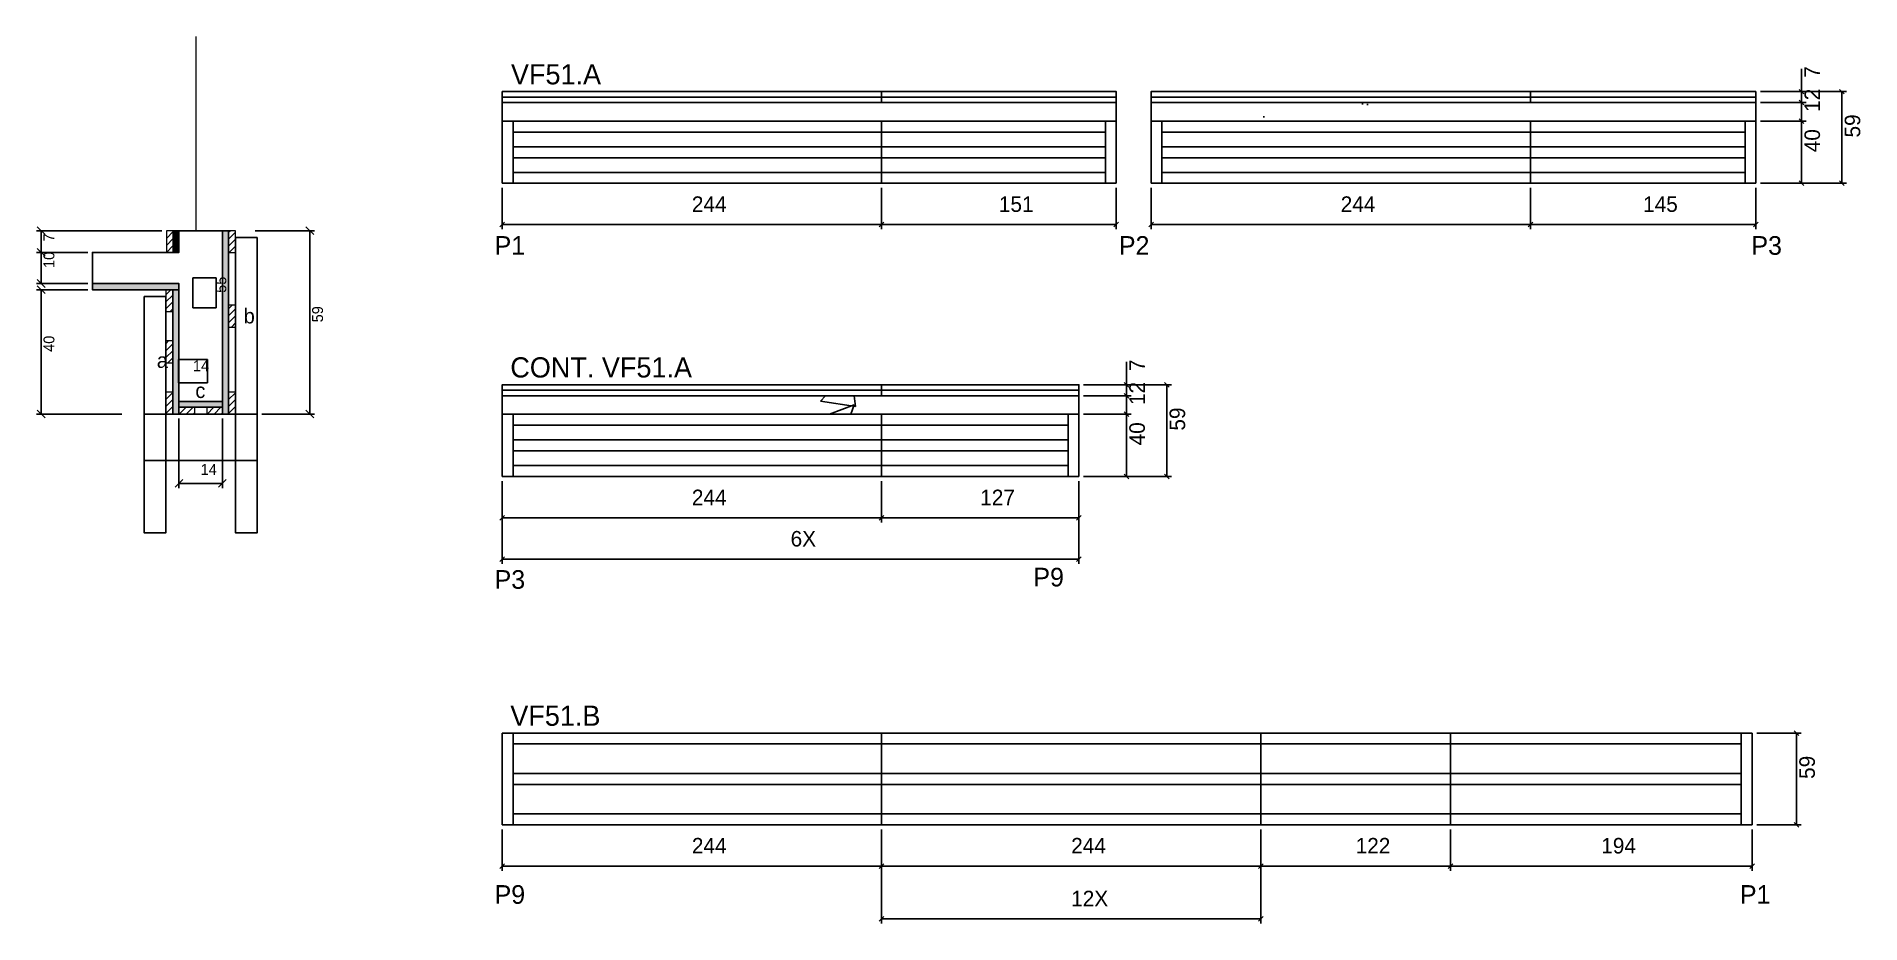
# Model space of a CAD drawing. Header units: metres. Extents: x 4281 to 5454, y 8921 to 9492.
import ezdxf

# ---------------------------------------------------------------- set-up
doc = ezdxf.new("R2010")
doc.units = ezdxf.units.M
for name, color, linetype in [('00 - FELIPE', 7, 'Continuous'), ('5', 7, 'Continuous'), ('CONCRETO', 7, 'Continuous'), ('COTA', 7, 'Continuous'), ('Cota Seção (2x)', 7, 'Continuous'), ('detalhes', 7, 'Continuous'), ('Hachura', 7, 'Continuous'), ('Madeira', 7, 'Continuous'), ('Painéis', 7, 'Continuous'), ('SARR_2.2x7', 7, 'Continuous'), ('SARR_3.5x7', 7, 'Continuous'), ('Texto Seção', 7, 'Continuous')]:
    doc.layers.add(name, color=color, linetype=linetype)

msp = doc.modelspace()

# ---------------------------------------------------------------- hatches: boundary and pattern name
at = {"layer": 'COTA'}
h = msp.add_hatch(dxfattribs=at)
h.set_pattern_fill('AR-CONC')
h.paths.add_polyline_path([(5387, 9449.6), (4998, 9449.6), (4998, 9437.6), (5387, 9437.6), (5387, 9449.6)])
h = msp.add_hatch(dxfattribs=at)
h.set_pattern_fill('AR-CONC')
h.paths.add_polyline_path([(4951.6, 9248.9), (4951.6, 9260.9), (4580.6, 9260.9), (4580.6, 9248.9), (4951.6, 9248.9)])
at = {"layer": 'Hachura'}
h = msp.add_hatch(dxfattribs=at)
h.set_pattern_fill('ANSI31')
h.paths.add_polyline_path([(4364.6, 9353.1), (4369, 9353.1), (4369, 9367.1), (4364.6, 9367.1), (4364.6, 9353.1)])
h = msp.add_hatch(color=7, dxfattribs=at)
h.dxf.hatch_style = 1
h.paths.add_polyline_path([(4369, 9367.1), (4372.6, 9367.1), (4372.6, 9353.1), (4369, 9353.1), (4369, 9367.1)])
h = msp.add_hatch(color=7, dxfattribs=at)
h.dxf.hatch_style = 1
h.paths.add_polyline_path([(4404.6, 9367.1), (4400.6, 9367.1), (4400.6, 9249.1), (4404.6, 9249.1), (4404.6, 9367.1)])
h = msp.add_hatch(dxfattribs=at)
h.set_pattern_fill('ANSI31')
h.paths.add_polyline_path([(4404.6, 9353.1), (4409, 9353.1), (4409, 9367.1), (4404.6, 9367.1), (4404.6, 9353.1)])
h = msp.add_hatch(color=7, dxfattribs=at)
h.dxf.hatch_style = 1
h.paths.add_polyline_path([(4372.6, 9329.1), (4372.6, 9333.1), (4317, 9333.1), (4317, 9329.1), (4372.6, 9329.1)])
h = msp.add_hatch(dxfattribs=at)
h.set_pattern_fill('ANSI31')
h.paths.add_polyline_path([(4364.2, 9315.1), (4368.6, 9315.1), (4368.6, 9329.1), (4364.2, 9329.1), (4364.2, 9315.1)])
h = msp.add_hatch(color=7, dxfattribs=at)
h.dxf.hatch_style = 1
h.paths.add_polyline_path([(4372.6, 9329.1), (4368.6, 9329.1), (4368.6, 9249.1), (4372.6, 9249.1), (4372.6, 9329.1)])
h = msp.add_hatch(dxfattribs=at)
h.set_pattern_fill('ANSI31')
h.paths.add_polyline_path([(4404.6, 9305.1), (4409, 9305.1), (4409, 9319.1), (4404.6, 9319.1), (4404.6, 9305.1)])
h = msp.add_hatch(dxfattribs=at)
h.set_pattern_fill('ANSI31')
h.paths.add_polyline_path([(4364.2, 9282.1), (4368.6, 9282.1), (4368.6, 9296.1), (4364.2, 9296.1), (4364.2, 9282.1)])
h = msp.add_hatch(dxfattribs=at)
h.set_pattern_fill('ANSI31')
h.paths.add_polyline_path([(4364.2, 9249.1), (4368.6, 9249.1), (4368.6, 9263.1), (4364.2, 9263.1), (4364.2, 9249.1)])
h = msp.add_hatch(dxfattribs=at)
h.set_pattern_fill('ANSI31')
h.paths.add_polyline_path([(4404.6, 9249.1), (4409, 9249.1), (4409, 9263.1), (4404.6, 9263.1), (4404.6, 9249.1)])
h = msp.add_hatch(color=7, dxfattribs=at)
h.dxf.hatch_style = 1
h.paths.add_polyline_path([(4400.6, 9253.5), (4400.6, 9257.1), (4372.6, 9257.1), (4372.6, 9253.5), (4400.6, 9253.5)])
h = msp.add_hatch(dxfattribs=at)
h.set_pattern_fill('ANSI31')
h.paths.add_polyline_path([(4372.6, 9249.1), (4372.6, 9253.5), (4382.6, 9253.5), (4382.6, 9249.1), (4372.6, 9249.1)])
h = msp.add_hatch(dxfattribs=at)
h.set_pattern_fill('ANSI31')
h.paths.add_polyline_path([(4400.6, 9249.1), (4400.6, 9253.5), (4390.6, 9253.5), (4390.6, 9249.1), (4400.6, 9249.1)])

# ---------------------------------------------------------------- linework, layer by layer
at = {"layer": '00 - FELIPE', "color": 4, "lineweight": 25}
for p, q in [((5068.6, 8981.7), (5068.6, 8955.1)), ((5190.6, 8981.7), (5190.6, 8955.1)), ((5068.6, 8958.1), (5190.6, 8958.1))]:
    msp.add_line(p, q, dxfattribs=at)
at = {"layer": '00 - FELIPE', "color": 0, "lineweight": 25}
for p, q in [((5070.1, 8959.6), (5067.1, 8956.6)), ((5189.1, 8956.6), (5192.1, 8959.6))]:
    msp.add_line(p, q, dxfattribs=at)
at = {"layer": 'CONCRETO', "color": 251, "lineweight": 25}
msp.add_lwpolyline([(4317, 9333.1), (4317, 9353.1), (4372.6, 9353.1), (4372.6, 9367.1), (4400.6, 9367.1), (4400.6, 9257.1), (4372.6, 9257.1), (4372.6, 9333.1)], close=True, dxfattribs=at)
at = {"layer": 'COTA', "color": 241, "lineweight": 25}
for p, q in [((4580.6, 9437.6), (4580.6, 9449.6)), ((4975.6, 9449.6), (4975.6, 9437.6)), ((4998, 9437.6), (4998, 9449.6)), ((5387, 9449.6), (5387, 9437.6)), ((4580.6, 9248.9), (4580.6, 9260.9)), ((4951.6, 9260.9), (4951.6, 9248.9))]:
    msp.add_line(p, q, dxfattribs=at)
at = {"layer": 'COTA', "color": 4, "lineweight": 25}
for p, q in [((4580.6, 9394.6), (4580.6, 9368.1)), ((4824.6, 9394.6), (4824.6, 9368.1)), ((4824.6, 9394.6), (4824.6, 9368.1)), ((4975.6, 9394.6), (4975.6, 9368.1)), ((4998, 9394.6), (4998, 9368.1)), ((5242, 9394.6), (5242, 9368.1)), ((5242, 9394.6), (5242, 9368.1)), ((5387, 9394.6), (5387, 9368.1)), ((4361.6, 9367.1), (4281, 9367.1)), ((4284, 9353.1), (4284, 9367.1)), ((4421.6, 9367.1), (4459.8, 9367.1)), ((4456.8, 9249.1), (4456.8, 9367.1)), ((4580.6, 9371.1), (4824.6, 9371.1)), ((4824.6, 9371.1), (4975.6, 9371.1)), ((4998, 9371.1), (5242, 9371.1)), ((5242, 9371.1), (5387, 9371.1)), ((4314, 9353.1), (4281, 9353.1)), ((4314, 9353.1), (4281, 9353.1)), ((4284, 9353.1), (4284, 9333.1)), ((4314, 9333.1), (4281, 9333.1)), ((4314, 9329.1), (4281, 9329.1)), ((4284, 9329.1), (4284, 9249.1)), ((4336, 9249.1), (4281, 9249.1)), ((4426, 9249.1), (4459.8, 9249.1)), ((4372.6, 9246.1), (4372.6, 9201.4)), ((4400.6, 9246.1), (4400.6, 9201.4)), ((4372.6, 9204.4), (4400.6, 9204.4)), ((4580.6, 9205.9), (4580.6, 9179.3)), ((4824.6, 9205.9), (4824.6, 9179.3)), ((4824.6, 9205.9), (4824.6, 9179.3)), ((4951.6, 9205.9), (4951.6, 9179.3)), ((4580.6, 9182.3), (4824.6, 9182.3)), ((4824.6, 9182.3), (4951.6, 9182.3)), ((4580.6, 8981.7), (4580.6, 8955.1)), ((4824.6, 8981.7), (4824.6, 8955.1)), ((4824.6, 8981.7), (4824.6, 8955.1)), ((4824.6, 8981.7), (4824.6, 8921.1)), ((5068.6, 8981.7), (5068.6, 8955.1)), ((5068.6, 8981.7), (5068.6, 8921.1)), ((4580.6, 8958.1), (4824.6, 8958.1)), ((4824.6, 8958.1), (5068.6, 8958.1)), ((4824.6, 8924.1), (5068.6, 8924.1))]:
    msp.add_line(p, q, dxfattribs=at)
at = {"layer": 'COTA', "color": 0, "lineweight": 25}
for p, q in [((4582.1, 9372.6), (4579.1, 9369.6)), ((4823.1, 9369.6), (4826.1, 9372.6)), ((4826.1, 9372.6), (4823.1, 9369.6)), ((4974.1, 9369.6), (4977.1, 9372.6)), ((4999.5, 9372.6), (4996.5, 9369.6)), ((5240.5, 9369.6), (5243.5, 9372.6)), ((5243.5, 9372.6), (5240.5, 9369.6)), ((5385.5, 9369.6), (5388.5, 9372.6)), ((4582.1, 9183.8), (4579.1, 9180.8)), ((4823.1, 9180.8), (4826.1, 9183.8)), ((4826.1, 9183.8), (4823.1, 9180.8)), ((4950.1, 9180.8), (4953.1, 9183.8)), ((4582.1, 8959.6), (4579.1, 8956.6)), ((4823.1, 8956.6), (4826.1, 8959.6)), ((4826.1, 8959.6), (4823.1, 8956.6)), ((5067.1, 8956.6), (5070.1, 8959.6)), ((4826.1, 8925.6), (4823.1, 8922.6)), ((5067.1, 8922.6), (5070.1, 8925.6))]:
    msp.add_line(p, q, dxfattribs=at)
for points in [[(4286.5, 9364.6), (4281.5, 9369.6)], [(4459.3, 9364.6), (4454.3, 9369.6)], [(4286.5, 9350.6), (4281.5, 9355.6)], [(4281.5, 9355.6), (4286.5, 9350.6)], [(4281.5, 9335.6), (4286.5, 9330.6)], [(4286.5, 9326.6), (4281.5, 9331.6)], [(4281.5, 9251.6), (4286.5, 9246.6)], [(4454.3, 9251.6), (4459.3, 9246.6)], [(4375.1, 9206.9), (4370.1, 9201.9)], [(4398.1, 9201.9), (4403.1, 9206.9)]]:
    msp.add_lwpolyline(points, dxfattribs=at)
at = {"layer": 'Cota Seção (2x)', "color": 180, "lineweight": 25}
for p, q in [((4396.6, 9336.8), (4381.6, 9336.8)), ((4381.6, 9336.8), (4381.6, 9317.5)), ((4396.6, 9317.5), (4396.6, 9336.8)), ((4381.6, 9317.5), (4396.6, 9317.5)), ((4391, 9284.1), (4372.3, 9284.1)), ((4372.3, 9284.1), (4372.3, 9269.1)), ((4391, 9269.1), (4391, 9284.1)), ((4372.3, 9269.1), (4391, 9269.1))]:
    msp.add_line(p, q, dxfattribs=at)
at = {"layer": 'Madeira', "color": 126, "lineweight": 18}
for points in [[(4364.6, 9353.1), (4369, 9353.1), (4369, 9367.1), (4364.6, 9367.1)], [(4404.6, 9353.1), (4409, 9353.1), (4409, 9367.1), (4404.6, 9367.1)], [(4364.2, 9315.1), (4368.6, 9315.1), (4368.6, 9329.1), (4364.2, 9329.1)], [(4404.6, 9305.1), (4409, 9305.1), (4409, 9319.1), (4404.6, 9319.1)], [(4364.2, 9282.1), (4368.6, 9282.1), (4368.6, 9296.1), (4364.2, 9296.1)], [(4364.2, 9249.1), (4368.6, 9249.1), (4368.6, 9263.1), (4364.2, 9263.1)], [(4404.6, 9249.1), (4409, 9249.1), (4409, 9263.1), (4404.6, 9263.1)], [(4372.6, 9249.1), (4372.6, 9253.5), (4382.6, 9253.5), (4382.6, 9249.1)], [(4400.6, 9249.1), (4400.6, 9253.5), (4390.6, 9253.5), (4390.6, 9249.1)]]:
    msp.add_lwpolyline(points, close=True, dxfattribs=at)
at = {"layer": 'Painéis', "color": 4, "lineweight": 25}
for p, q in [((5416.4, 9456.6), (5416.4, 9471.4)), ((5390, 9456.6), (5419.4, 9456.6)), ((5390, 9456.6), (5445.4, 9456.6)), ((5390, 9449.6), (5419.4, 9449.6)), ((5390, 9449.6), (5419.4, 9449.6)), ((5416.4, 9449.6), (5416.4, 9456.6)), ((5416.4, 9437.6), (5416.4, 9449.6)), ((5442.4, 9456.6), (5442.4, 9397.6)), ((5390, 9437.6), (5419.4, 9437.6)), ((5390, 9437.6), (5419.4, 9437.6)), ((5416.4, 9437.6), (5416.4, 9397.6)), ((5390, 9397.6), (5419.4, 9397.6)), ((5390, 9397.6), (5445.4, 9397.6)), ((4982.1, 9267.9), (4982.1, 9282.6)), ((4954.6, 9267.9), (4985.1, 9267.9)), ((4954.6, 9267.9), (5011.1, 9267.9)), ((4954.6, 9260.9), (4985.1, 9260.9)), ((4954.6, 9260.9), (4985.1, 9260.9)), ((4982.1, 9260.9), (4982.1, 9267.9)), ((4982.1, 9248.9), (4982.1, 9260.9)), ((5008.1, 9267.9), (5008.1, 9208.9)), ((4954.6, 9248.9), (4985.1, 9248.9)), ((4954.6, 9248.9), (4985.1, 9248.9)), ((4982.1, 9248.9), (4982.1, 9208.9)), ((4580.6, 9205.9), (4580.6, 9152.7)), ((4951.6, 9205.9), (4951.6, 9152.7)), ((4954.6, 9208.9), (4985.1, 9208.9)), ((4954.6, 9208.9), (5011.1, 9208.9)), ((4580.6, 9155.7), (4951.6, 9155.7)), ((5387.6, 9043.7), (5416.1, 9043.7)), ((5413.1, 8984.7), (5413.1, 9043.7)), ((5190.6, 8981.7), (5190.6, 8955.1)), ((5384.6, 8981.7), (5384.6, 8955.1)), ((5387.6, 8984.7), (5416.1, 8984.7)), ((5384.6, 8958.1), (5190.6, 8958.1))]:
    msp.add_line(p, q, dxfattribs=at)
at = {"layer": 'Painéis', "color": 0, "lineweight": 25}
for p, q in [((5417.9, 9455.1), (5414.9, 9458.1)), ((5443.9, 9455.1), (5440.9, 9458.1)), ((5417.9, 9448.1), (5414.9, 9451.1)), ((5414.9, 9451.1), (5417.9, 9448.1)), ((5417.9, 9436.1), (5414.9, 9439.1)), ((5414.9, 9439.1), (5417.9, 9436.1)), ((5414.9, 9399.1), (5417.9, 9396.1)), ((5440.9, 9399.1), (5443.9, 9396.1)), ((4983.6, 9266.4), (4980.6, 9269.4)), ((4983.6, 9259.4), (4980.6, 9262.4)), ((4980.6, 9262.4), (4983.6, 9259.4)), ((5009.6, 9266.4), (5006.6, 9269.4)), ((4983.6, 9247.4), (4980.6, 9250.4)), ((4980.6, 9250.4), (4983.6, 9247.4)), ((4980.6, 9210.4), (4983.6, 9207.4)), ((5006.6, 9210.4), (5009.6, 9207.4)), ((4582.1, 9157.2), (4579.1, 9154.2)), ((4950.1, 9154.2), (4953.1, 9157.2)), ((5414.6, 9042.2), (5411.6, 9045.2)), ((5411.6, 8986.2), (5414.6, 8983.2)), ((5192.1, 8959.6), (5189.1, 8956.6)), ((5383.1, 8956.6), (5386.1, 8959.6))]:
    msp.add_line(p, q, dxfattribs=at)
at = {"layer": 'Painéis', "color": 200, "lineweight": 25}
for p, q in [((4824.6, 9449.6), (4824.6, 9456.6)), ((5242, 9449.6), (5242, 9456.6)), ((4580.6, 9437.6), (4975.6, 9437.6)), ((4580.6, 9397.6), (4580.6, 9437.6)), ((4824.6, 9397.6), (4824.6, 9437.6)), ((4975.6, 9397.6), (4975.6, 9437.6)), ((4998, 9437.6), (5387, 9437.6)), ((4998, 9397.6), (4998, 9437.6)), ((5242, 9397.6), (5242, 9437.6)), ((5387, 9397.6), (5387, 9437.6)), ((4580.6, 9397.6), (4975.6, 9397.6)), ((4998, 9397.6), (5387, 9397.6)), ((4824.6, 9260.9), (4824.6, 9267.9)), ((4580.6, 9248.9), (4951.6, 9248.9)), ((4580.6, 9208.9), (4580.6, 9248.9)), ((4824.6, 9208.9), (4824.6, 9248.9)), ((4951.6, 9208.9), (4951.6, 9248.9)), ((4580.6, 9208.9), (4951.6, 9208.9)), ((4580.6, 9043.7), (5384.6, 9043.7)), ((4580.6, 8984.7), (4580.6, 9043.7)), ((4824.6, 8984.7), (4824.6, 9043.7)), ((5068.6, 8984.7), (5068.6, 9043.7)), ((5068.6, 8984.7), (5068.6, 9043.7)), ((5190.6, 8984.7), (5190.6, 9043.7)), ((5190.6, 8984.7), (5190.6, 9043.7)), ((5384.6, 8984.7), (5384.6, 9043.7)), ((4580.6, 8984.7), (5384.6, 8984.7))]:
    msp.add_line(p, q, dxfattribs=at)
for points in [[(4580.6, 9449.6), (4975.6, 9449.6), (4975.6, 9456.6), (4580.6, 9456.6)], [(4998, 9449.6), (5387, 9449.6), (5387, 9456.6), (4998, 9456.6)], [(4369, 9367.1), (4372.6, 9367.1), (4372.6, 9353.1), (4369, 9353.1)], [(4404.6, 9367.1), (4400.6, 9367.1), (4400.6, 9249.1), (4404.6, 9249.1)], [(4372.6, 9329.1), (4372.6, 9333.1), (4317, 9333.1), (4317, 9329.1)], [(4368.6, 9329.1), (4372.6, 9329.1), (4372.6, 9249.1), (4368.6, 9249.1)], [(4580.6, 9260.9), (4951.6, 9260.9), (4951.6, 9267.9), (4580.6, 9267.9)], [(4400.6, 9253.5), (4400.6, 9257.1), (4372.6, 9257.1), (4372.6, 9253.5)]]:
    msp.add_lwpolyline(points, close=True, dxfattribs=at)
at = {"layer": 'SARR_2.2x7', "color": 40, "lineweight": 25}
for p, q in [((4580.6, 9453.1), (4824.6, 9453.1)), ((4824.6, 9453.1), (4975.6, 9453.1)), ((4998, 9453.1), (5242, 9453.1)), ((5242, 9453.1), (5387, 9453.1)), ((4587.6, 9397.6), (4587.6, 9437.6)), ((4968.7, 9397.6), (4968.7, 9437.6)), ((5005, 9397.6), (5005, 9437.6)), ((5380.1, 9397.6), (5380.1, 9437.6)), ((4587.6, 9430.6), (4824.6, 9430.6)), ((4824.6, 9430.6), (4968.7, 9430.6)), ((5005, 9430.6), (5242, 9430.6)), ((5242, 9430.6), (5380.1, 9430.6)), ((4587.6, 9421.1), (4824.6, 9421.1)), ((4587.6, 9414.1), (4824.6, 9414.1)), ((4824.6, 9421.1), (4968.7, 9421.1)), ((4824.6, 9414.1), (4968.7, 9414.1)), ((5005, 9421.1), (5242, 9421.1)), ((5005, 9414.1), (5242, 9414.1)), ((5242, 9421.1), (5380.1, 9421.1)), ((5242, 9414.1), (5380.1, 9414.1)), ((4587.6, 9404.6), (4824.6, 9404.6)), ((4824.6, 9404.6), (4968.7, 9404.6)), ((5005, 9404.6), (5242, 9404.6)), ((5242, 9404.6), (5380.1, 9404.6)), ((4580.6, 9264.4), (4824.6, 9264.4)), ((4824.6, 9264.4), (4951.6, 9264.4)), ((4587.6, 9208.9), (4587.6, 9248.9)), ((4944.7, 9208.9), (4944.7, 9248.9)), ((4587.6, 9241.9), (4824.6, 9241.9)), ((4824.6, 9241.9), (4944.7, 9241.9)), ((4587.6, 9232.4), (4824.6, 9232.4)), ((4587.6, 9225.4), (4824.6, 9225.4)), ((4824.6, 9232.4), (4944.7, 9232.4)), ((4824.6, 9225.4), (4944.7, 9225.4)), ((4587.6, 9215.9), (4824.6, 9215.9)), ((4824.6, 9215.9), (4944.7, 9215.9)), ((4587.6, 8984.7), (4587.6, 9043.7)), ((4587.6, 9036.7), (4824.6, 9036.7)), ((4824.6, 9036.7), (5068.6, 9036.7)), ((5068.6, 9036.7), (5190.6, 9036.7)), ((5190.6, 9036.7), (5377.7, 9036.7)), ((5377.7, 8984.7), (5377.7, 9043.7)), ((4587.6, 9017.7), (4824.6, 9017.7)), ((4824.6, 9017.7), (5068.6, 9017.7)), ((5068.6, 9017.7), (5190.6, 9017.7)), ((5190.6, 9017.7), (5377.7, 9017.7)), ((4587.6, 9010.7), (4824.6, 9010.7)), ((4824.6, 9010.7), (5068.6, 9010.7)), ((5068.6, 9010.7), (5190.6, 9010.7)), ((5190.6, 9010.7), (5377.7, 9010.7)), ((4587.6, 8991.7), (4824.6, 8991.7)), ((4824.6, 8991.7), (5068.6, 8991.7)), ((5068.6, 8991.7), (5190.6, 8991.7)), ((5190.6, 8991.7), (5377.7, 8991.7))]:
    msp.add_line(p, q, dxfattribs=at)
at = {"layer": 'SARR_3.5x7', "color": 81, "lineweight": 25}
for points in [[(4423, 9362.7), (4409, 9362.7), (4409, 9172.7), (4423, 9172.7)], [(4350.2, 9324.7), (4364.2, 9324.7), (4364.2, 9172.7), (4350.2, 9172.7)], [(4350.2, 9249.1), (4423, 9249.1), (4423, 9219.1), (4350.2, 9219.1)]]:
    msp.add_lwpolyline(points, close=True, dxfattribs=at)
at = {"layer": 'Texto Seção', "color": 252, "lineweight": 15}
msp.add_line((4383.8, 9367.1), (4383.8, 9492.1), dxfattribs=at)

# ---------------------------------------------------------------- texts
at = {"layer": '00 - FELIPE', "color": 240, "lineweight": 25}
msp.add_text('122', height=10, dxfattribs=at).set_placement((5129.6, 8966.2))
at = {"layer": '5', "color": 5, "lineweight": 25}
for s, p in [('P2', (4977.3, 9351.6)), ('P3', (5384.2, 9351.6)), ('P1', (4575.7, 9351.6)), ('P3', (4575.7, 9136.6)), ('P9', (4922.3, 9138.1)), ('P9', (4575.7, 8933.8)), ('P1', (5376.8, 8933.8))]:
    msp.add_text(s, height=12, rotation=0, dxfattribs=at).set_placement(p)
at = {"layer": 'COTA', "color": 240, "lineweight": 25}
for s, p in [('244', (4702.6, 9379.2)), ('151', (4900.1, 9379.2)), ('244', (5120, 9379.2)), ('145', (5314.5, 9379.2)), ('244', (4702.6, 9190.4)), ('127', (4888.1, 9190.4)), ('244', (4702.6, 8966.2)), ('244', (4946.6, 8966.2)), ('12X', (4946.6, 8932.2))]:
    msp.add_text(s, height=10, dxfattribs=at).set_placement(p)
at = {"layer": 'COTA', "color": 1, "lineweight": 25}
for s, p in [('7', (4292.5, 9360.1)), ('10', (4292.5, 9343.1)), ('59', (4465.3, 9308.1)), ('40', (4292.5, 9289.1))]:
    msp.add_text(s, height=7, rotation=90, dxfattribs=at).set_placement(p)
msp.add_text('14', height=7, dxfattribs=at).set_placement((4386.6, 9209.9))
at = {"layer": 'Cota Seção (2x)', "color": 1, "lineweight": 25}
msp.add_text('55', height=7, rotation=90, dxfattribs=at).set_placement((4403.1, 9327.1))
msp.add_text('14', height=7, dxfattribs=at).set_placement((4381.6, 9276.6))
at = {"layer": 'detalhes', "color": 4, "lineweight": 25}
for s, p in [('b', (4414.3, 9307.4)), ('a', (4358.4, 9278.8)), ('c', (4383.2, 9259.4))]:
    msp.add_text(s, height=9.6, dxfattribs=at).set_placement(p)
at = {"layer": 'Painéis', "color": 240, "lineweight": 25}
for s, p in [('7', (5428.3, 9465.5)), ('12', (5428.3, 9443.6)), ('59', (5454.2, 9427.1)), ('40', (5428.3, 9417.6)), ('7', (4994, 9276.7)), ('12', (4994, 9254.9)), ('59', (5019.9, 9238.4)), ('40', (4994, 9228.9)), ('59', (5425, 9014.2))]:
    msp.add_text(s, height=10, rotation=90, dxfattribs=at).set_placement(p)
for s, p in [('6X', (4766.1, 9163.8)), ('194', (5287.6, 8966.2))]:
    msp.add_text(s, height=10, dxfattribs=at).set_placement(p)
at = {"layer": 'Texto Seção', "color": 7, "lineweight": 15}
for s, p in [('VF51.A', (4586.2, 9461.3)), ('CONT. VF51.A', (4585.8, 9272.6)), ('VF51.B', (4585.8, 9048.4))]:
    msp.add_text(s, height=13, dxfattribs=at).set_placement(p)

doc.saveas('drawing.dxf')
